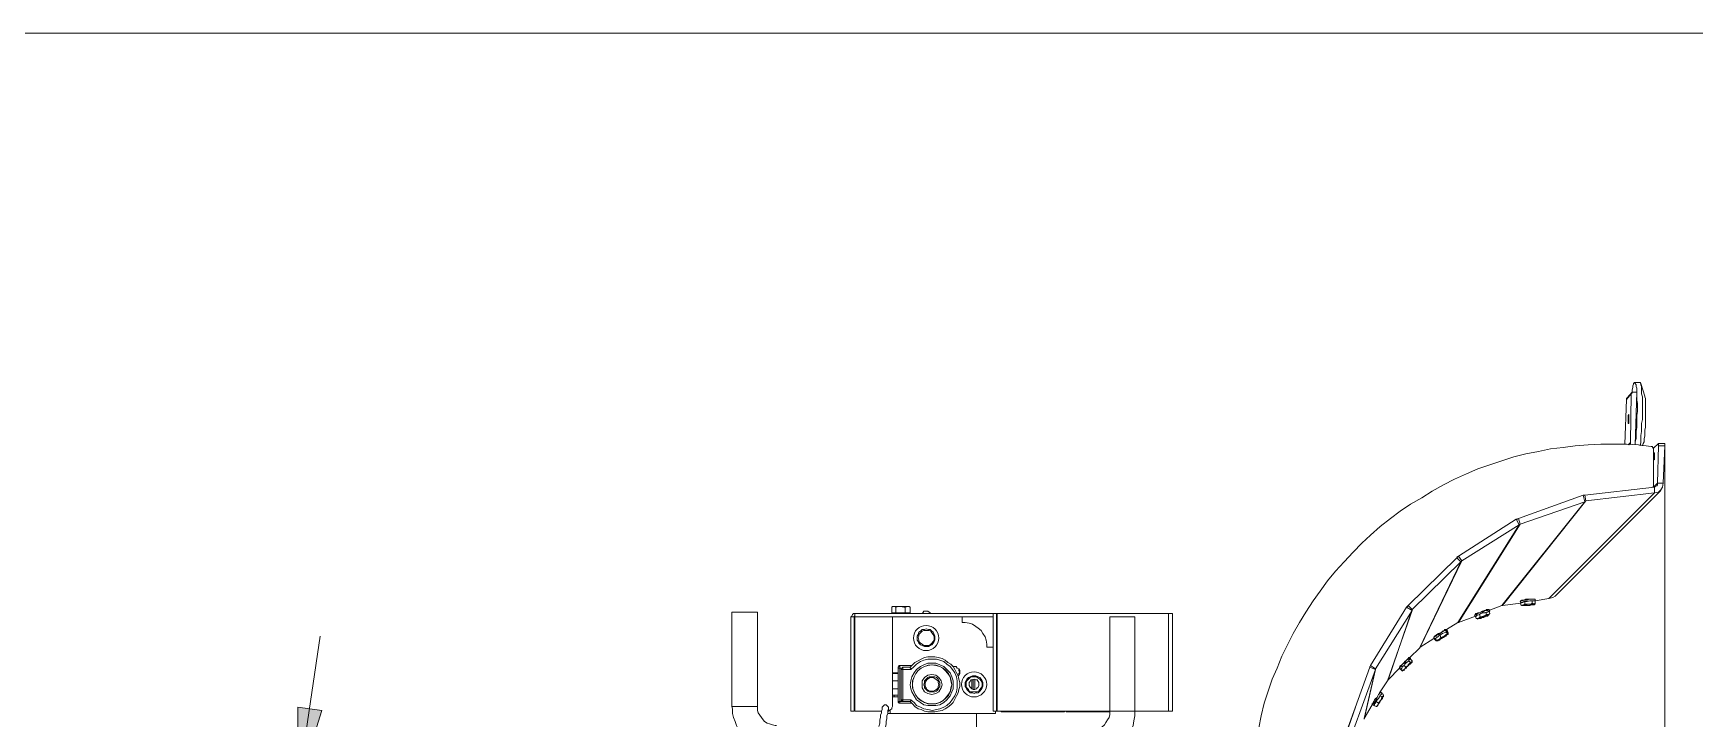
# Model space of a CAD drawing. Header units: millimetres. Extents: x 3 to 592, y 5 to 207.
# Drawn here: x 159.9 to 233.2, y 174.6 to 204.8 of the extents above; entities that cross this region are included whole.
import ezdxf

# ---------------------------------------------------------------- set-up
doc = ezdxf.new("R2010")
doc.units = ezdxf.units.MM

msp = doc.modelspace()

# ---------------------------------------------------------------- hatches: boundary and pattern name
h = msp.add_hatch(color=7)
h.paths.add_polyline_path([(171.555833, 171.555833), (171.555833, 175.083611), (172.614167, 174.9425)])
h.paths.add_polyline_path([(169.192222, 155.081111), (169.2275, 151.553333), (168.133889, 151.694444)])

# ---------------------------------------------------------------- linework, layer by layer
at = {"color": 9, "lineweight": 0, "true_color": 0xc0c0c0}
msp.add_lwpolyline([(291.994167, 204.822778), (4.974167, 204.822778)], dxfattribs=at)
at = {"color": 7, "lineweight": 0}
for points in [[(230.434444, 188.947778), (230.434444, 188.983056), (230.434444, 189.088889), (230.469722, 189.194722), (230.469722, 189.265278), (230.505, 189.335833), (230.505, 189.371111), (230.540278, 189.406389), (230.575556, 189.406389), (230.575556, 189.371111), (230.610833, 189.300556), (230.610833, 189.23), (230.646111, 189.159444), (230.646111, 189.053611), (230.646111, 188.9125), (230.646111, 188.806667), (230.646111, 188.630278), (230.681389, 188.489167), (230.681389, 188.312778), (230.681389, 188.136389), (230.646111, 187.96), (230.646111, 187.783611), (230.646111, 187.607222), (230.646111, 187.430833), (230.610833, 187.254444), (230.610833, 187.078056), (230.610833, 186.936944), (230.575556, 186.795833), (230.575556, 186.69)], [(230.787222, 189.406389), (230.540278, 189.406389)], [(230.787222, 186.619444), (230.8225, 186.760556), (230.8225, 186.936944), (230.8225, 187.078056), (230.857778, 187.254444), (230.857778, 187.430833), (230.857778, 187.607222), (230.893056, 187.783611), (230.893056, 187.96), (230.893056, 188.136389), (230.893056, 188.312778), (230.893056, 188.489167), (230.893056, 188.630278), (230.893056, 188.771389), (230.857778, 188.9125), (230.857778, 189.053611), (230.857778, 189.159444), (230.857778, 189.23), (230.8225, 189.300556), (230.8225, 189.371111), (230.787222, 189.406389)], [(230.998889, 188.806667), (230.8225, 189.371111)], [(230.116944, 186.69), (230.1875, 188.665556)], [(230.1875, 188.665556), (230.399167, 188.9125)], [(230.1875, 188.665556), (230.1875, 188.700833), (230.222778, 188.736111)], [(230.434444, 188.983056), (230.222778, 188.736111)], [(230.363889, 186.760556), (230.399167, 188.9125)], [(230.399167, 188.9125), (230.434444, 188.947778), (230.434444, 188.983056), (230.469722, 188.983056), (230.505, 188.983056)], [(230.505, 188.983056), (230.646111, 188.983056)], [(230.646111, 188.983056), (230.575556, 186.654722)], [(230.998889, 188.806667), (230.998889, 188.771389), (231.034167, 188.700833), (231.034167, 188.630278), (231.034167, 188.524444), (231.034167, 188.418611), (231.034167, 188.312778), (231.034167, 188.171667), (231.034167, 188.030556), (231.034167, 187.889444), (231.034167, 187.748333), (231.034167, 187.607222), (231.034167, 187.430833), (230.998889, 187.325), (230.998889, 187.183889), (230.998889, 187.042778), (230.963611, 186.936944), (230.963611, 186.866389), (230.963611, 186.795833), (230.928333, 186.725278)], [(213.959722, 174.166389), (214.065556, 174.695556), (214.206667, 175.26), (214.383056, 175.789167), (214.559444, 176.318333), (214.771111, 176.812222), (214.982778, 177.341389), (215.229722, 177.835278), (215.476667, 178.329167), (215.758889, 178.823056), (216.041111, 179.281667), (216.358611, 179.775556), (216.676111, 180.198889), (216.993611, 180.6575), (217.346389, 181.080833), (217.734444, 181.504167), (218.1225, 181.9275), (218.510556, 182.315556), (218.898611, 182.668333), (219.321944, 183.056389), (219.780556, 183.409167), (220.203889, 183.726667), (220.6625, 184.044167), (221.156389, 184.326389), (221.615, 184.608611), (222.108889, 184.890833), (222.602778, 185.137778), (223.131944, 185.384722), (223.625833, 185.596389), (224.155, 185.772778), (224.684167, 185.949167), (225.213333, 186.125556), (225.7425, 186.266667), (226.306944, 186.3725), (226.836111, 186.478333), (227.400556, 186.548889), (227.929722, 186.619444), (228.494167, 186.654722), (229.058611, 186.69), (229.623056, 186.69), (230.1875, 186.69), (230.716667, 186.654722), (231.281111, 186.584167)], [(230.258056, 186.654722), (230.363889, 186.760556)], [(230.328611, 186.654722), (230.363889, 186.69), (230.363889, 186.760556)], [(230.893056, 186.619444), (230.928333, 186.725278)], [(231.386944, 186.478333), (231.386944, 186.513611), (231.351667, 186.513611), (231.351667, 186.548889), (231.316389, 186.584167), (231.281111, 186.584167)], [(231.386944, 186.513611), (231.598611, 186.725278)], [(231.386944, 186.478333), (231.386944, 184.855556)], [(231.386944, 186.301944), (231.422222, 186.301944)], [(231.422222, 186.055), (231.422222, 186.301944)], [(231.598611, 186.619444), (231.563333, 184.961389)], [(231.845556, 186.725278), (231.598611, 186.725278)], [(231.598611, 186.619444), (231.598611, 186.654722), (231.598611, 186.69), (231.598611, 186.725278)], [(231.880833, 186.619444), (231.598611, 186.619444)], [(231.880833, 186.619444), (231.810278, 184.961389)], [(231.845556, 186.725278), (231.880833, 186.725278), (231.880833, 186.69), (231.880833, 186.654722), (231.880833, 186.619444)], [(231.880833, 186.619444), (231.880833, 126.153333)], [(231.422222, 186.019722), (231.422222, 186.055), (231.386944, 186.055)], [(231.422222, 186.019722), (231.386944, 185.984444)], [(228.353056, 184.432222), (231.422222, 184.785)], [(231.351667, 184.785), (231.386944, 184.820278), (231.386944, 184.855556)], [(231.563333, 184.961389), (231.386944, 184.785)], [(231.810278, 184.961389), (231.775, 184.785), (231.704444, 184.679167), (231.598611, 184.573333), (231.422222, 184.538056)], [(231.563333, 184.961389), (231.563333, 184.890833), (231.528056, 184.855556), (231.4575, 184.820278), (231.422222, 184.785)], [(231.422222, 184.785), (231.422222, 184.538056)], [(231.563333, 184.961389), (231.810278, 184.961389)], [(228.353056, 184.15), (224.684167, 179.563889)], [(224.719444, 179.563889), (228.388333, 184.185278)], [(225.425, 183.409167), (228.2825, 184.432222)], [(225.495556, 183.162222), (228.353056, 184.15)], [(226.765556, 179.881389), (231.422222, 184.538056)], [(227.047778, 179.987222), (231.704444, 184.643889)], [(228.2825, 184.432222), (228.353056, 184.15)], [(228.353056, 184.432222), (228.2825, 184.432222)], [(228.388333, 184.185278), (228.353056, 184.432222)], [(228.388333, 184.185278), (228.353056, 184.15)], [(228.388333, 184.185278), (231.422222, 184.538056)], [(222.779167, 181.751111), (225.319167, 183.373889)], [(225.425, 183.409167), (225.319167, 183.373889)], [(225.319167, 183.373889), (225.460278, 183.126944)], [(225.389722, 183.373889), (225.354444, 183.373889)], [(225.495556, 183.162222), (225.425, 183.409167)], [(225.460278, 183.126944), (222.743889, 178.823056)], [(222.779167, 178.823056), (225.495556, 183.162222)], [(222.920278, 181.539444), (225.460278, 183.126944)], [(225.495556, 183.162222), (225.460278, 183.126944)], [(220.556667, 179.563889), (222.708611, 181.680556)], [(220.733056, 179.3875), (222.885, 181.504167)], [(222.885, 181.504167), (221.050556, 177.694167)], [(221.085833, 177.729444), (222.920278, 181.539444)], [(222.779167, 181.751111), (222.708611, 181.680556)], [(222.743889, 181.715833), (222.708611, 181.715833)], [(222.708611, 181.680556), (222.885, 181.504167)], [(222.743889, 181.751111), (222.743889, 181.715833)], [(222.920278, 181.539444), (222.779167, 181.751111)], [(222.920278, 181.539444), (222.885, 181.504167)], [(225.530833, 179.669722), (224.719444, 179.563889)], [(226.165833, 179.846111), (226.130556, 179.846111), (226.095278, 179.846111), (226.06, 179.846111), (225.989444, 179.846111), (225.883611, 179.846111), (225.813056, 179.810833), (225.7425, 179.810833), (225.671944, 179.810833), (225.601389, 179.775556), (225.530833, 179.775556), (225.495556, 179.740278)], [(225.530833, 179.775556), (225.495556, 179.775556)], [(225.495556, 179.740278), (225.530833, 179.705)], [(226.130556, 179.846111), (226.095278, 179.846111), (226.024722, 179.846111), (225.954167, 179.846111), (225.883611, 179.846111), (225.813056, 179.846111), (225.7425, 179.846111), (225.671944, 179.810833), (225.601389, 179.810833), (225.566111, 179.810833), (225.530833, 179.775556)], [(226.165833, 179.740278), (226.165833, 179.775556), (226.130556, 179.775556), (226.06, 179.775556), (225.989444, 179.775556), (225.918889, 179.775556), (225.813056, 179.740278), (225.7425, 179.740278), (225.671944, 179.740278), (225.601389, 179.705), (225.566111, 179.705), (225.530833, 179.705)], [(225.530833, 179.705), (225.530833, 179.599167)], [(225.530833, 179.705), (225.530833, 179.669722)], [(225.530833, 179.669722), (225.530833, 179.599167)], [(225.707222, 179.634444), (225.636667, 179.599167)], [(225.848333, 179.634444), (225.813056, 179.634444), (225.777778, 179.599167), (225.7425, 179.599167), (225.707222, 179.599167), (225.671944, 179.599167), (225.636667, 179.599167)], [(225.707222, 179.740278), (225.707222, 179.634444)], [(225.848333, 179.634444), (225.813056, 179.634444), (225.707222, 179.634444)], [(226.024722, 179.669722), (225.989444, 179.634444), (225.848333, 179.634444)], [(225.848333, 179.634444), (225.883611, 179.634444), (225.918889, 179.634444), (225.954167, 179.634444), (225.989444, 179.634444), (226.024722, 179.634444), (226.06, 179.634444), (226.095278, 179.634444)], [(226.024722, 179.775556), (226.024722, 179.669722)], [(226.095278, 179.634444), (226.024722, 179.669722)], [(226.165833, 179.669722), (226.095278, 179.634444)], [(226.095278, 179.634444), (226.130556, 179.634444), (226.130556, 179.599167), (226.095278, 179.599167)], [(226.165833, 179.846111), (226.130556, 179.846111)], [(226.130556, 179.634444), (226.165833, 179.634444)], [(226.765556, 179.881389), (226.165833, 179.775556)], [(226.165833, 179.775556), (226.165833, 179.846111)], [(226.165833, 179.775556), (226.165833, 179.669722)], [(226.165833, 179.740278), (226.165833, 179.669722)], [(226.165833, 179.634444), (226.165833, 179.669722)], [(226.765556, 179.881389), (226.941944, 179.916667), (227.047778, 179.987222)], [(190.711667, 179.281667), (190.711667, 175.118889)], [(191.840556, 179.281667), (191.805278, 179.281667), (191.77, 179.281667), (191.699444, 179.281667), (191.628889, 179.281667), (191.523056, 179.281667), (191.417222, 179.281667), (191.311389, 179.281667), (191.205556, 179.281667), (191.099722, 179.281667), (191.029167, 179.281667), (190.923333, 179.281667), (190.852778, 179.281667), (190.782222, 179.281667), (190.746944, 179.281667), (190.711667, 179.281667)], [(191.840556, 175.118889), (191.840556, 179.281667)], [(196.144444, 179.211111), (196.073889, 179.211111), (196.038611, 179.175833), (196.003333, 179.105278), (195.968056, 179.07)], [(196.109167, 179.07), (195.968056, 179.07)], [(195.968056, 174.907222), (195.968056, 179.07)], [(196.144444, 179.105278), (196.109167, 179.105278), (196.109167, 179.07)], [(196.109167, 174.907222), (196.109167, 179.07)], [(196.144444, 179.07), (196.144444, 179.105278), (196.144444, 179.175833), (196.144444, 179.211111)], [(196.144444, 179.211111), (202.2475, 179.211111)], [(196.144444, 179.07), (196.144444, 174.907222)], [(196.144444, 179.07), (197.8025, 179.07)], [(197.8025, 179.528611), (197.767222, 179.493333)], [(197.767222, 179.493333), (197.837778, 179.528611)], [(197.767222, 179.246389), (197.767222, 179.493333)], [(197.837778, 179.246389), (197.767222, 179.246389)], [(197.837778, 179.528611), (197.8025, 179.528611)], [(197.8025, 179.246389), (197.8025, 179.211111)], [(197.8025, 179.07), (197.8025, 175.154167)], [(200.871667, 179.07), (197.8025, 179.07)], [(197.837778, 179.528611), (197.873056, 179.528611), (197.943611, 179.493333)], [(198.155278, 179.528611), (198.084722, 179.528611), (198.049444, 179.528611), (198.014167, 179.528611), (197.978889, 179.528611), (197.943611, 179.528611), (197.908333, 179.528611), (197.873056, 179.528611), (197.837778, 179.528611)], [(197.943611, 179.246389), (197.837778, 179.246389)], [(197.943611, 179.493333), (198.084722, 179.528611), (198.155278, 179.528611)], [(197.943611, 179.246389), (197.943611, 179.493333)], [(198.155278, 179.246389), (197.943611, 179.246389)], [(198.155278, 179.528611), (198.296389, 179.493333), (198.366944, 179.493333)], [(198.472778, 179.528611), (198.4375, 179.528611), (198.402222, 179.528611), (198.366944, 179.528611), (198.331667, 179.528611), (198.296389, 179.528611), (198.225833, 179.528611), (198.190556, 179.528611), (198.155278, 179.528611)], [(198.366944, 179.246389), (198.155278, 179.246389)], [(198.366944, 179.493333), (198.472778, 179.528611)], [(198.366944, 179.246389), (198.366944, 179.493333)], [(198.472778, 179.246389), (198.366944, 179.246389)], [(198.472778, 179.528611), (198.578611, 179.493333)], [(198.543333, 179.528611), (198.508056, 179.528611), (198.472778, 179.528611)], [(198.578611, 179.246389), (198.472778, 179.246389)], [(198.578611, 179.493333), (198.543333, 179.528611)], [(198.543333, 179.211111), (198.543333, 179.246389)], [(198.578611, 179.246389), (198.578611, 179.493333)], [(199.495833, 179.211111), (199.460556, 179.246389), (199.425278, 179.281667), (199.354722, 179.316944), (199.319444, 179.316944), (199.248889, 179.316944), (199.178333, 179.316944), (199.143056, 179.246389), (199.107778, 179.211111)], [(200.871667, 179.07), (202.2475, 179.07)], [(200.871667, 178.823056), (200.871667, 179.07)], [(202.388611, 179.211111), (202.2475, 179.211111)], [(202.2475, 179.211111), (202.2475, 179.175833), (202.2475, 179.140556), (202.2475, 179.105278), (202.2475, 179.07)], [(202.2475, 177.729444), (202.2475, 179.07)], [(202.388611, 179.211111), (202.388611, 174.907222)], [(202.423889, 179.211111), (202.388611, 179.211111)], [(202.423889, 179.211111), (202.423889, 174.907222)], [(209.973333, 179.211111), (202.423889, 179.211111)], [(207.398056, 179.07), (207.398056, 174.907222)], [(207.9625, 179.07), (207.856667, 179.07), (207.750833, 179.07), (207.645, 179.07), (207.574444, 179.07), (207.503889, 179.07), (207.433333, 179.07), (207.398056, 179.07)], [(208.491667, 179.07), (208.456389, 179.07), (208.385833, 179.07), (208.315278, 179.07), (208.244722, 179.07), (208.138889, 179.07), (208.068333, 179.07), (207.9625, 179.07)], [(208.491667, 174.907222), (208.491667, 179.07)], [(209.973333, 179.211111), (209.973333, 174.907222)], [(210.149722, 179.211111), (210.114444, 179.211111), (210.079167, 179.211111), (210.043889, 179.211111), (210.008611, 179.211111), (209.973333, 179.211111)], [(210.149722, 179.211111), (210.149722, 174.907222)], [(218.898611, 176.918056), (220.486111, 179.493333)], [(219.110278, 176.776944), (220.733056, 179.352222)], [(220.733056, 179.352222), (219.639444, 176.247778)], [(219.674722, 176.283056), (220.733056, 179.3875)], [(220.556667, 179.563889), (220.486111, 179.493333)], [(220.521389, 179.528611), (220.486111, 179.493333)], [(220.486111, 179.493333), (220.733056, 179.352222)], [(220.556667, 179.563889), (220.521389, 179.528611)], [(220.733056, 179.3875), (220.556667, 179.563889)], [(220.733056, 179.3875), (220.733056, 179.352222)], [(223.52, 179.105278), (222.779167, 178.823056)], [(224.119722, 179.3875), (224.084444, 179.3875), (224.049167, 179.352222), (223.978611, 179.352222), (223.908056, 179.316944), (223.8375, 179.281667), (223.766944, 179.281667), (223.696389, 179.246389), (223.625833, 179.211111), (223.555278, 179.175833), (223.52, 179.175833), (223.484722, 179.140556)], [(223.52, 179.175833), (223.484722, 179.140556)], [(223.484722, 179.140556), (223.52, 179.105278)], [(224.084444, 179.3875), (224.049167, 179.3875), (224.013889, 179.3875), (223.978611, 179.352222), (223.908056, 179.352222), (223.8375, 179.316944), (223.766944, 179.281667), (223.696389, 179.246389), (223.625833, 179.246389), (223.555278, 179.211111), (223.52, 179.211111), (223.52, 179.175833)], [(224.119722, 179.281667), (224.155, 179.316944), (224.119722, 179.316944), (224.049167, 179.281667), (224.013889, 179.281667), (223.943333, 179.246389), (223.872778, 179.246389), (223.766944, 179.211111), (223.696389, 179.175833), (223.625833, 179.140556), (223.590556, 179.140556), (223.555278, 179.105278), (223.52, 179.105278)], [(223.52, 179.105278), (223.555278, 178.999444)], [(223.52, 179.105278), (223.52, 179.07)], [(223.661111, 178.999444), (223.555278, 178.999444)], [(223.555278, 178.999444), (223.590556, 178.999444)], [(223.590556, 178.999444), (223.625833, 178.964167)], [(223.872778, 179.034722), (223.8375, 179.034722), (223.802222, 179.034722), (223.766944, 178.999444), (223.731667, 178.999444), (223.696389, 178.999444), (223.661111, 178.999444), (223.625833, 178.999444)], [(223.625833, 178.999444), (223.625833, 178.964167), (223.625833, 178.999444), (223.661111, 178.999444)], [(223.661111, 178.999444), (223.696389, 179.034722), (223.731667, 179.034722), (223.766944, 179.034722), (223.766944, 179.07), (223.802222, 179.07), (223.8375, 179.07), (223.872778, 179.105278)], [(223.731667, 179.07), (223.661111, 178.999444)], [(223.696389, 179.175833), (223.731667, 179.07)], [(223.872778, 179.105278), (223.766944, 179.07), (223.731667, 179.07)], [(223.872778, 179.105278), (223.908056, 179.105278), (223.943333, 179.105278), (223.978611, 179.140556), (224.013889, 179.140556), (224.049167, 179.140556), (224.084444, 179.175833), (224.119722, 179.175833)], [(224.013889, 179.175833), (223.908056, 179.105278), (223.872778, 179.105278)], [(223.872778, 179.034722), (223.908056, 179.07), (223.943333, 179.07), (223.978611, 179.105278), (224.013889, 179.105278), (224.049167, 179.105278), (224.084444, 179.140556)], [(223.978611, 179.281667), (224.013889, 179.175833)], [(224.119722, 179.175833), (224.084444, 179.175833), (224.013889, 179.175833)], [(224.119722, 179.3875), (224.084444, 179.3875)], [(224.119722, 179.175833), (224.119722, 179.140556), (224.084444, 179.140556)], [(224.684167, 179.563889), (224.119722, 179.352222)], [(224.155, 179.316944), (224.119722, 179.3875)], [(224.119722, 179.316944), (224.155, 179.211111)], [(224.119722, 179.175833), (224.155, 179.211111)], [(224.155, 179.211111), (224.119722, 179.175833)], [(224.684167, 179.563889), (224.719444, 179.563889)], [(225.636667, 179.599167), (225.601389, 179.563889), (225.530833, 179.599167)], [(225.530833, 179.599167), (225.566111, 179.563889)], [(225.566111, 179.563889), (225.601389, 179.563889)], [(225.636667, 179.563889), (225.601389, 179.563889), (225.636667, 179.599167)], [(225.848333, 179.563889), (225.813056, 179.563889), (225.777778, 179.563889), (225.7425, 179.563889), (225.707222, 179.563889), (225.671944, 179.563889), (225.636667, 179.563889)], [(226.095278, 179.599167), (226.06, 179.599167), (226.024722, 179.599167), (225.989444, 179.599167), (225.954167, 179.599167), (225.918889, 179.563889), (225.883611, 179.563889), (225.848333, 179.563889)], [(171.555833, 171.555833), (172.543611, 178.223333)], [(199.284167, 178.470278), (199.39, 178.470278)], [(201.965278, 177.729444), (201.965278, 177.870556), (201.93, 178.046944), (201.894722, 178.188056), (201.788889, 178.329167), (201.718333, 178.470278), (201.577222, 178.576111), (201.471389, 178.646667), (201.330278, 178.7525), (201.189167, 178.787778), (201.012778, 178.823056), (200.871667, 178.823056)], [(222.25, 178.505556), (222.214722, 178.470278), (222.179444, 178.470278), (222.108889, 178.435), (222.038333, 178.399722), (221.967778, 178.329167), (221.897222, 178.293889), (221.826667, 178.258611), (221.791389, 178.223333), (221.720833, 178.188056), (221.685556, 178.152778)], [(221.685556, 178.188056), (221.685556, 178.152778)], [(221.720833, 178.188056), (221.685556, 178.188056)], [(222.214722, 178.505556), (222.179444, 178.505556), (222.144167, 178.470278), (222.073611, 178.435), (222.038333, 178.399722), (221.967778, 178.364444), (221.897222, 178.329167), (221.826667, 178.293889), (221.791389, 178.258611), (221.720833, 178.223333), (221.720833, 178.188056)], [(222.25, 178.435), (222.285278, 178.435), (222.25, 178.435), (222.214722, 178.399722), (222.144167, 178.364444), (222.073611, 178.329167), (222.003056, 178.293889), (221.9325, 178.258611), (221.861944, 178.188056), (221.826667, 178.152778), (221.756111, 178.1175), (221.720833, 178.1175)], [(221.9325, 178.082222), (221.967778, 178.1175), (222.003056, 178.1175), (222.038333, 178.152778), (222.073611, 178.152778), (222.108889, 178.188056), (222.144167, 178.223333)], [(221.967778, 178.258611), (222.003056, 178.152778)], [(222.144167, 178.223333), (222.003056, 178.152778)], [(222.214722, 178.223333), (222.179444, 178.223333), (222.179444, 178.188056), (222.144167, 178.188056), (222.108889, 178.152778), (222.073611, 178.152778), (222.038333, 178.1175), (222.003056, 178.1175), (222.003056, 178.082222)], [(222.285278, 178.329167), (222.144167, 178.223333)], [(222.144167, 178.223333), (222.179444, 178.223333), (222.214722, 178.258611), (222.25, 178.258611), (222.25, 178.293889), (222.285278, 178.293889), (222.320556, 178.293889)], [(222.25, 178.505556), (222.214722, 178.505556)], [(222.214722, 178.399722), (222.285278, 178.329167)], [(222.214722, 178.223333), (222.25, 178.258611), (222.285278, 178.293889), (222.320556, 178.293889)], [(222.743889, 178.823056), (222.25, 178.505556)], [(222.285278, 178.435), (222.25, 178.505556)], [(222.25, 178.435), (222.320556, 178.329167)], [(222.285278, 178.435), (222.320556, 178.364444)], [(222.320556, 178.293889), (222.285278, 178.329167)], [(222.320556, 178.364444), (222.320556, 178.329167)], [(222.320556, 178.293889), (222.320556, 178.329167)], [(222.320556, 178.329167), (222.320556, 178.293889)], [(222.743889, 178.823056), (222.779167, 178.823056)], [(199.319444, 177.8), (199.284167, 177.8)], [(202.2475, 177.729444), (201.965278, 177.729444)], [(202.2475, 177.729444), (202.2475, 174.907222)], [(221.050556, 177.694167), (220.627222, 177.270833)], [(221.050556, 177.694167), (221.085833, 177.729444)], [(221.685556, 178.1175), (221.085833, 177.729444)], [(221.685556, 178.152778), (221.720833, 178.082222)], [(221.720833, 178.1175), (221.720833, 178.082222), (221.756111, 178.1175)], [(221.720833, 178.082222), (221.791389, 178.011667)], [(221.756111, 178.1175), (221.791389, 178.011667)], [(221.9325, 178.082222), (221.826667, 178.046944), (221.791389, 178.011667)], [(221.791389, 178.011667), (221.826667, 178.011667)], [(221.826667, 178.011667), (221.791389, 178.011667)], [(221.791389, 178.011667), (221.826667, 178.011667)], [(222.003056, 178.082222), (221.967778, 178.082222), (221.9325, 178.046944), (221.897222, 178.046944), (221.861944, 178.011667), (221.826667, 178.011667)], [(221.826667, 178.011667), (221.861944, 178.011667), (221.861944, 178.046944), (221.897222, 178.046944), (221.9325, 178.082222)], [(222.003056, 178.152778), (221.9325, 178.082222)], [(198.12, 176.918056), (198.084722, 176.918056), (198.084722, 176.882778), (198.049444, 176.8475), (198.049444, 176.812222)], [(198.049444, 176.812222), (198.084722, 176.812222), (198.12, 176.812222)], [(198.049444, 176.812222), (198.049444, 175.330556)], [(198.12, 176.918056), (198.12, 176.882778), (198.12, 176.8475), (198.12, 176.812222)], [(198.649167, 176.918056), (198.12, 176.918056)], [(198.12, 176.812222), (198.225833, 176.812222)], [(198.12, 176.812222), (198.12, 175.330556)], [(198.190556, 176.741667), (198.190556, 176.776944), (198.190556, 176.812222), (198.225833, 176.812222), (198.261111, 176.8475)], [(198.190556, 176.741667), (198.190556, 175.401111)], [(198.261111, 176.741667), (198.225833, 176.741667), (198.190556, 176.741667)], [(198.261111, 176.8475), (198.261111, 176.812222), (198.261111, 176.776944), (198.261111, 176.741667)], [(198.261111, 176.8475), (198.578611, 176.8475)], [(198.261111, 175.401111), (198.261111, 176.741667)], [(198.261111, 176.741667), (198.613889, 176.741667)], [(198.578611, 176.8475), (198.684444, 176.953333), (198.790278, 177.059167), (198.931389, 177.129722), (199.0725, 177.200278), (199.213611, 177.270833), (199.354722, 177.306111), (199.531111, 177.306111), (199.672222, 177.306111), (199.813333, 177.270833), (199.989722, 177.235556), (200.130833, 177.165), (200.236667, 177.059167), (200.377778, 176.988611), (200.483611, 176.882778), (200.554167, 176.741667), (200.624722, 176.600556), (200.695278, 176.459444), (200.730556, 176.318333), (200.765833, 176.177222), (200.765833, 176.000833), (200.730556, 175.859722), (200.695278, 175.718611), (200.624722, 175.5775), (200.554167, 175.436389), (200.483611, 175.295278), (200.377778, 175.189444), (200.236667, 175.083611), (200.130833, 175.013056), (199.989722, 174.9425), (199.813333, 174.907222), (199.672222, 174.871944), (199.531111, 174.871944), (199.354722, 174.871944), (199.213611, 174.907222), (199.0725, 174.977778), (198.931389, 175.013056), (198.790278, 175.118889), (198.684444, 175.224722), (198.578611, 175.330556)], [(200.483611, 176.071389), (200.483611, 176.247778), (200.413056, 176.424167), (200.3425, 176.600556), (200.201389, 176.741667), (200.060278, 176.882778), (199.883889, 176.953333), (199.7075, 177.023889), (199.531111, 177.023889), (199.354722, 177.023889), (199.178333, 176.953333), (199.037222, 176.882778), (198.860833, 176.741667), (198.755, 176.600556), (198.649167, 176.424167), (198.613889, 176.247778), (198.578611, 176.071389)], [(198.578611, 176.8475), (198.578611, 176.812222), (198.613889, 176.812222), (198.613889, 176.776944), (198.613889, 176.741667)], [(198.613889, 176.741667), (198.755, 176.882778), (198.860833, 176.988611), (199.037222, 177.094444), (199.178333, 177.165), (199.354722, 177.200278), (199.566389, 177.200278), (199.742778, 177.200278), (199.883889, 177.165), (200.060278, 177.094444), (200.201389, 176.988611), (200.3425, 176.882778), (200.448333, 176.741667), (200.554167, 176.600556), (200.624722, 176.424167), (200.66, 176.247778), (200.66, 176.071389)], [(200.413056, 176.071389), (200.377778, 176.247778), (200.3425, 176.424167), (200.236667, 176.565278), (200.130833, 176.706389), (200.025, 176.812222), (199.883889, 176.882778), (199.7075, 176.918056), (199.531111, 176.953333), (199.354722, 176.918056), (199.213611, 176.882778), (199.0725, 176.812222), (198.931389, 176.706389), (198.825556, 176.565278), (198.755, 176.424167), (198.684444, 176.247778), (198.684444, 176.071389)], [(200.448333, 176.882778), (200.483611, 176.882778), (200.554167, 176.882778), (200.624722, 176.8475), (200.66, 176.812222), (200.730556, 176.776944), (200.730556, 176.706389), (200.765833, 176.635833), (200.730556, 176.565278), (200.730556, 176.494722), (200.695278, 176.459444)], [(200.448333, 176.882778), (200.483611, 176.882778), (200.554167, 176.882778), (200.624722, 176.882778), (200.66, 176.812222), (200.730556, 176.776944), (200.765833, 176.706389), (200.765833, 176.635833), (200.765833, 176.565278), (200.730556, 176.494722), (200.695278, 176.459444)], [(217.840278, 173.99), (218.863333, 176.8475)], [(218.087222, 173.919444), (219.110278, 176.741667)], [(218.616389, 174.589722), (219.110278, 176.776944)], [(219.110278, 176.741667), (218.616389, 174.554444)], [(218.898611, 176.918056), (218.863333, 176.8475)], [(218.863333, 176.882778), (218.863333, 176.8475)], [(218.863333, 176.8475), (219.110278, 176.741667)], [(219.110278, 176.776944), (218.898611, 176.918056)], [(219.110278, 176.776944), (219.110278, 176.741667)], [(220.168611, 176.812222), (219.674722, 176.283056)], [(220.203889, 176.882778), (220.168611, 176.8475)], [(220.168611, 176.8475), (220.168611, 176.812222)], [(220.203889, 176.8475), (220.168611, 176.812222)], [(220.168611, 176.812222), (220.203889, 176.741667)], [(220.627222, 177.270833), (220.591944, 177.235556), (220.556667, 177.200278), (220.486111, 177.165), (220.450833, 177.094444), (220.380278, 177.023889), (220.309722, 176.988611), (220.274444, 176.918056), (220.239167, 176.882778), (220.203889, 176.8475)], [(220.591944, 177.270833), (220.556667, 177.235556), (220.521389, 177.200278), (220.486111, 177.165), (220.415556, 177.094444), (220.380278, 177.059167), (220.309722, 176.988611), (220.274444, 176.953333), (220.203889, 176.918056), (220.203889, 176.882778)], [(220.203889, 176.776944), (220.309722, 176.671111)], [(220.203889, 176.776944), (220.309722, 176.706389)], [(220.6625, 177.200278), (220.6625, 177.235556), (220.6625, 177.200278), (220.627222, 177.200278), (220.591944, 177.165), (220.556667, 177.094444), (220.486111, 177.059167), (220.415556, 176.988611), (220.380278, 176.918056), (220.309722, 176.882778), (220.274444, 176.812222), (220.239167, 176.776944)], [(220.380278, 176.741667), (220.309722, 176.706389)], [(220.309722, 176.671111), (220.309722, 176.706389)], [(220.486111, 176.8475), (220.486111, 176.812222), (220.450833, 176.812222), (220.415556, 176.776944), (220.380278, 176.741667), (220.380278, 176.706389), (220.345, 176.706389)], [(220.345, 176.706389), (220.380278, 176.741667)], [(220.380278, 176.741667), (220.415556, 176.776944), (220.450833, 176.812222), (220.486111, 176.8475), (220.486111, 176.882778), (220.521389, 176.882778), (220.556667, 176.918056), (220.556667, 176.953333)], [(220.380278, 176.918056), (220.450833, 176.8475)], [(220.450833, 176.8475), (220.415556, 176.776944), (220.380278, 176.741667)], [(220.556667, 176.953333), (220.556667, 176.918056), (220.450833, 176.8475)], [(220.697778, 177.023889), (220.6625, 177.023889), (220.6625, 176.988611), (220.627222, 176.988611), (220.591944, 176.953333), (220.591944, 176.918056), (220.556667, 176.918056), (220.521389, 176.882778), (220.486111, 176.8475)], [(220.556667, 176.953333), (220.591944, 176.953333), (220.627222, 176.988611), (220.627222, 177.023889), (220.6625, 177.023889), (220.697778, 177.059167), (220.733056, 177.094444)], [(220.6625, 177.059167), (220.556667, 176.953333)], [(220.627222, 177.270833), (220.591944, 177.270833)], [(220.591944, 177.129722), (220.6625, 177.059167)], [(220.6625, 177.235556), (220.627222, 177.270833)], [(220.6625, 177.200278), (220.733056, 177.129722)], [(220.6625, 177.200278), (220.733056, 177.129722)], [(220.733056, 177.094444), (220.6625, 177.059167)], [(220.697778, 177.023889), (220.697778, 177.059167), (220.733056, 177.059167), (220.733056, 177.094444)], [(220.733056, 177.094444), (220.733056, 177.129722)], [(220.733056, 177.129722), (220.733056, 177.094444)], [(197.873056, 176.600556), (197.8025, 176.600556)], [(197.8025, 176.494722), (197.8025, 176.565278)], [(197.873056, 176.565278), (197.8025, 176.565278)], [(198.049444, 176.247778), (197.8025, 176.247778)], [(197.873056, 176.565278), (197.873056, 176.600556)], [(198.049444, 176.600556), (197.873056, 176.600556)], [(198.049444, 176.565278), (197.873056, 176.565278)], [(198.578611, 176.071389), (198.613889, 175.895), (198.649167, 175.753889), (198.755, 175.5775), (198.860833, 175.401111), (199.037222, 175.295278), (199.178333, 175.189444), (199.354722, 175.154167), (199.531111, 175.154167), (199.7075, 175.154167), (199.883889, 175.189444), (200.060278, 175.295278), (200.201389, 175.401111), (200.3425, 175.5775), (200.413056, 175.753889), (200.483611, 175.895), (200.483611, 176.071389)], [(200.66, 176.071389), (200.66, 175.930278), (200.624722, 175.753889), (200.554167, 175.5775), (200.448333, 175.436389), (200.3425, 175.295278), (200.201389, 175.154167), (200.060278, 175.083611), (199.883889, 175.013056), (199.742778, 174.977778), (199.566389, 174.9425), (199.354722, 174.977778), (199.178333, 175.013056), (199.037222, 175.083611), (198.860833, 175.154167), (198.755, 175.295278), (198.613889, 175.401111)], [(198.684444, 176.071389), (198.684444, 175.930278), (198.755, 175.753889), (198.825556, 175.612778), (198.931389, 175.471667), (199.0725, 175.365833), (199.213611, 175.295278), (199.354722, 175.224722), (199.531111, 175.224722), (199.7075, 175.224722), (199.883889, 175.295278), (200.025, 175.365833), (200.130833, 175.471667), (200.236667, 175.612778), (200.3425, 175.753889), (200.377778, 175.930278), (200.413056, 176.071389)], [(199.989722, 176.071389), (199.954444, 176.247778), (199.848611, 176.388889), (199.7075, 176.494722), (199.531111, 176.53), (199.354722, 176.494722), (199.213611, 176.388889), (199.107778, 176.247778), (199.107778, 176.071389)], [(199.107778, 176.071389), (199.107778, 175.930278), (199.213611, 175.753889), (199.354722, 175.683333), (199.531111, 175.648056), (199.7075, 175.683333), (199.848611, 175.753889), (199.954444, 175.930278), (199.989722, 176.071389)], [(201.295, 176.283056), (201.295, 176.247778), (201.295, 176.177222), (201.295, 176.071389), (201.295, 176.000833), (201.295, 175.895)], [(201.365556, 176.318333), (201.365556, 176.283056), (201.365556, 176.177222), (201.365556, 176.071389)], [(201.365556, 176.318333), (201.365556, 176.283056), (201.365556, 176.177222), (201.365556, 176.071389)], [(201.365556, 176.318333), (201.365556, 176.283056), (201.365556, 176.177222), (201.365556, 176.071389), (201.365556, 175.965556), (201.365556, 175.895), (201.365556, 175.859722)], [(201.365556, 176.071389), (201.365556, 175.965556), (201.365556, 175.895), (201.365556, 175.859722)], [(201.365556, 176.071389), (201.365556, 175.965556), (201.365556, 175.895), (201.365556, 175.859722)], [(201.400833, 176.424167), (201.506667, 176.424167)], [(201.436111, 176.318333), (201.436111, 176.177222), (201.436111, 176.071389)], [(201.436111, 176.071389), (201.436111, 175.965556), (201.436111, 175.859722)], [(219.639444, 176.247778), (219.321944, 175.753889)], [(219.639444, 176.247778), (219.674722, 176.283056)], [(197.8025, 175.895), (198.049444, 175.895)], [(197.8025, 175.5775), (197.8025, 175.683333)], [(197.8025, 175.612778), (197.873056, 175.612778)], [(197.8025, 175.542222), (197.873056, 175.542222)], [(197.873056, 175.612778), (197.873056, 175.542222)], [(197.873056, 175.612778), (198.049444, 175.612778)], [(197.873056, 175.542222), (198.049444, 175.542222)], [(198.049444, 175.330556), (198.084722, 175.330556), (198.12, 175.330556)], [(198.12, 175.26), (198.084722, 175.26), (198.084722, 175.295278), (198.049444, 175.295278), (198.049444, 175.330556)], [(198.12, 175.330556), (198.12, 175.295278), (198.12, 175.26)], [(198.12, 175.330556), (198.225833, 175.330556)], [(198.649167, 175.26), (198.12, 175.26)], [(198.190556, 175.401111), (198.225833, 175.401111), (198.261111, 175.401111)], [(198.261111, 175.330556), (198.225833, 175.330556), (198.225833, 175.365833), (198.190556, 175.365833), (198.190556, 175.401111)], [(198.613889, 175.401111), (198.261111, 175.401111)], [(198.261111, 175.401111), (198.261111, 175.365833), (198.261111, 175.330556)], [(198.578611, 175.330556), (198.261111, 175.330556)], [(198.613889, 175.401111), (198.613889, 175.365833), (198.578611, 175.330556)], [(219.004444, 175.295278), (219.004444, 175.26), (218.969167, 175.224722)], [(219.039722, 175.26), (219.004444, 175.224722), (219.004444, 175.189444), (218.969167, 175.189444)], [(219.321944, 175.753889), (219.286667, 175.718611), (219.286667, 175.683333), (219.251389, 175.648056), (219.216111, 175.5775), (219.180833, 175.506944), (219.110278, 175.471667), (219.075, 175.401111), (219.039722, 175.330556), (219.004444, 175.295278)], [(219.321944, 175.753889), (219.321944, 175.718611), (219.286667, 175.683333), (219.251389, 175.648056), (219.216111, 175.5775), (219.180833, 175.506944), (219.145556, 175.436389), (219.110278, 175.365833), (219.075, 175.295278), (219.039722, 175.26)], [(219.3925, 175.683333), (219.3925, 175.718611), (219.3925, 175.683333), (219.357222, 175.648056), (219.321944, 175.612778), (219.286667, 175.542222), (219.251389, 175.471667), (219.180833, 175.401111), (219.145556, 175.330556), (219.110278, 175.26), (219.075, 175.224722)], [(219.145556, 175.330556), (219.251389, 175.26)], [(219.321944, 175.330556), (219.286667, 175.295278), (219.286667, 175.26), (219.251389, 175.26), (219.251389, 175.224722), (219.216111, 175.189444), (219.216111, 175.154167), (219.180833, 175.154167)], [(219.216111, 175.154167), (219.216111, 175.189444), (219.251389, 175.224722), (219.251389, 175.26), (219.286667, 175.295278), (219.321944, 175.330556), (219.321944, 175.365833), (219.357222, 175.401111)], [(219.251389, 175.26), (219.216111, 175.189444), (219.216111, 175.154167)], [(219.357222, 175.401111), (219.321944, 175.365833), (219.251389, 175.26)], [(219.3925, 175.718611), (219.321944, 175.753889)], [(219.321944, 175.5775), (219.3925, 175.542222)], [(219.463056, 175.542222), (219.427778, 175.542222), (219.427778, 175.506944), (219.427778, 175.471667), (219.3925, 175.436389), (219.357222, 175.401111), (219.321944, 175.365833), (219.321944, 175.330556)], [(219.357222, 175.401111), (219.3925, 175.436389), (219.3925, 175.471667), (219.427778, 175.506944), (219.427778, 175.542222), (219.463056, 175.5775)], [(219.3925, 175.542222), (219.357222, 175.401111)], [(219.3925, 175.683333), (219.463056, 175.648056)], [(219.463056, 175.5775), (219.3925, 175.542222)], [(219.463056, 175.5775), (219.463056, 175.612778)], [(219.463056, 175.612778), (219.463056, 175.5775)], [(219.463056, 175.542222), (219.463056, 175.5775)], [(190.711667, 175.118889), (190.746944, 175.013056), (190.746944, 174.801389), (190.782222, 174.625), (190.852778, 174.448611), (190.923333, 174.272222), (190.993889, 174.131111), (191.099722, 173.954722), (191.205556, 173.813611), (191.346667, 173.707778), (191.487778, 173.566667), (191.628889, 173.460833), (191.805278, 173.390278), (191.981667, 173.284444), (192.158056, 173.249167), (192.334444, 173.213889), (192.510833, 173.178611), (192.687222, 173.178611)], [(191.840556, 175.118889), (191.805278, 175.118889), (191.77, 175.118889), (191.699444, 175.118889), (191.628889, 175.118889), (191.523056, 175.118889), (191.417222, 175.118889), (191.311389, 175.118889), (191.205556, 175.118889), (191.099722, 175.118889), (191.029167, 175.118889), (190.923333, 175.118889), (190.852778, 175.118889), (190.782222, 175.118889), (190.746944, 175.118889), (190.711667, 175.118889)], [(192.687222, 174.272222), (192.616667, 174.272222), (192.510833, 174.3075), (192.369722, 174.342778), (192.263889, 174.378056), (192.158056, 174.448611), (192.0875, 174.519167), (192.016944, 174.625), (191.946389, 174.730833), (191.875833, 174.836667), (191.840556, 174.9425), (191.840556, 175.048333), (191.840556, 175.118889)], [(195.968056, 174.907222), (196.109167, 174.907222)], [(196.144444, 174.907222), (197.308611, 174.907222)], [(197.343889, 175.083611), (197.343889, 175.048333), (197.343889, 174.977778), (197.308611, 174.907222), (197.308611, 174.836667), (197.273333, 174.730833), (197.273333, 174.625), (197.238056, 174.519167), (197.238056, 174.378056), (197.202778, 174.236944)], [(197.626111, 175.013056), (197.626111, 175.083611), (197.590833, 175.118889), (197.555556, 175.154167), (197.520278, 175.189444), (197.449722, 175.189444), (197.414444, 175.154167), (197.379167, 175.118889), (197.343889, 175.083611)], [(197.485, 174.201667), (197.520278, 174.342778), (197.520278, 174.448611), (197.555556, 174.589722), (197.555556, 174.695556), (197.590833, 174.801389), (197.590833, 174.871944), (197.590833, 174.9425), (197.626111, 174.977778), (197.626111, 175.013056)], [(197.590833, 174.907222), (197.626111, 174.907222), (197.661389, 174.9425), (197.731944, 174.977778), (197.767222, 175.013056), (197.767222, 175.048333), (197.8025, 175.118889), (197.8025, 175.154167)], [(197.590833, 174.801389), (201.506667, 174.801389)], [(197.696667, 174.801389), (197.696667, 174.9425)], [(202.353333, 174.801389), (201.506667, 174.801389)], [(201.506667, 174.801389), (201.506667, 174.060556)], [(202.388611, 174.907222), (202.2475, 174.907222)], [(202.353333, 174.801389), (202.353333, 174.907222)], [(202.423889, 174.907222), (202.388611, 174.907222)], [(207.398056, 174.907222), (202.423889, 174.907222)], [(202.600278, 174.907222), (202.600278, 174.871944), (202.635556, 174.871944), (202.670833, 174.871944)], [(202.670833, 174.907222), (202.670833, 174.871944)], [(202.670833, 174.871944), (205.316667, 174.871944)], [(205.316667, 174.871944), (205.351944, 174.871944), (205.387222, 174.871944), (205.387222, 174.907222)], [(205.316667, 174.871944), (205.316667, 174.907222)], [(205.457778, 174.907222), (205.457778, 174.871944), (205.493056, 174.871944)], [(205.493056, 174.907222), (205.493056, 174.871944)], [(205.493056, 174.871944), (207.398056, 174.871944)], [(207.398056, 174.907222), (207.398056, 174.766111), (207.362778, 174.625), (207.292222, 174.519167), (207.221667, 174.413333), (207.151111, 174.3075), (207.045278, 174.201667), (206.939444, 174.131111), (206.833611, 174.095833), (206.6925, 174.060556), (206.551389, 174.060556)], [(206.551389, 172.931667), (206.763056, 172.966944), (206.974722, 173.002222), (207.151111, 173.0375), (207.362778, 173.108056), (207.539167, 173.213889), (207.715556, 173.319722), (207.856667, 173.460833), (207.997778, 173.601944), (208.138889, 173.743056), (208.244722, 173.919444), (208.350556, 174.095833), (208.421111, 174.272222), (208.456389, 174.483889), (208.491667, 174.695556), (208.491667, 174.907222)], [(207.9625, 174.907222), (207.856667, 174.907222), (207.750833, 174.907222), (207.645, 174.907222), (207.574444, 174.907222), (207.503889, 174.907222), (207.433333, 174.907222), (207.398056, 174.907222)], [(208.491667, 174.907222), (208.456389, 174.907222), (208.385833, 174.907222), (208.315278, 174.907222), (208.244722, 174.907222), (208.138889, 174.907222), (208.068333, 174.907222), (207.9625, 174.907222)], [(209.973333, 174.907222), (208.491667, 174.907222)], [(210.149722, 174.907222), (210.114444, 174.907222), (210.079167, 174.907222), (210.043889, 174.907222), (210.008611, 174.907222), (209.973333, 174.907222)], [(218.228333, 175.083611), (217.840278, 173.954722)], [(218.969167, 175.189444), (218.616389, 174.589722)], [(218.616389, 174.554444), (218.616389, 174.589722)], [(218.969167, 175.224722), (218.969167, 175.189444)], [(218.969167, 175.189444), (219.039722, 175.154167)], [(219.075, 175.224722), (219.075, 175.189444), (219.039722, 175.154167)], [(219.039722, 175.154167), (219.145556, 175.118889)], [(219.216111, 175.154167), (219.145556, 175.118889)], [(219.145556, 175.118889), (219.180833, 175.118889)], [(219.180833, 175.154167), (219.180833, 175.118889), (219.180833, 175.154167), (219.216111, 175.154167)]]:
    msp.add_lwpolyline(points, dxfattribs=at)
for points in [[(230.293333, 187.995278), (230.258056, 187.96), (230.258056, 187.924722), (230.258056, 187.889444), (230.258056, 187.818889), (230.258056, 187.748333), (230.258056, 187.677778), (230.258056, 187.6425), (230.258056, 187.607222), (230.293333, 187.607222), (230.293333, 187.677778), (230.293333, 187.713056), (230.293333, 187.783611), (230.293333, 187.854167), (230.293333, 187.924722), (230.293333, 187.96)], [(199.284167, 177.764722), (199.213611, 177.764722), (199.107778, 177.8), (199.037222, 177.835278), (198.966667, 177.905833), (198.931389, 177.976389), (198.896111, 178.046944), (198.896111, 178.152778), (198.896111, 178.223333), (198.931389, 178.293889), (198.966667, 178.399722), (199.037222, 178.435), (199.107778, 178.505556), (199.213611, 178.505556), (199.284167, 178.540833), (199.39, 178.505556), (199.460556, 178.505556), (199.531111, 178.435), (199.601667, 178.399722), (199.636944, 178.293889), (199.672222, 178.223333), (199.672222, 178.152778), (199.672222, 178.046944), (199.636944, 177.976389), (199.601667, 177.905833), (199.531111, 177.835278), (199.460556, 177.8), (199.39, 177.764722)], [(199.636944, 178.152778), (199.636944, 178.223333), (199.601667, 178.293889), (199.531111, 178.364444), (199.495833, 178.435), (199.425278, 178.470278), (199.319444, 178.470278), (199.248889, 178.470278), (199.178333, 178.470278), (199.107778, 178.435), (199.037222, 178.364444), (198.966667, 178.293889), (198.966667, 178.223333), (198.931389, 178.152778), (198.966667, 178.046944), (198.966667, 177.976389), (199.037222, 177.905833), (199.107778, 177.870556), (199.178333, 177.8), (199.248889, 177.8), (199.319444, 177.8), (199.425278, 177.8), (199.495833, 177.870556), (199.531111, 177.905833), (199.601667, 177.976389), (199.636944, 178.046944)], [(220.239167, 176.776944), (220.203889, 176.776944), (220.203889, 176.741667)], [(199.883889, 176.071389), (199.883889, 176.000833), (199.848611, 175.930278), (199.813333, 175.859722), (199.742778, 175.789167), (199.672222, 175.753889), (199.566389, 175.753889), (199.495833, 175.753889), (199.425278, 175.753889), (199.354722, 175.789167), (199.284167, 175.859722), (199.213611, 175.930278), (199.213611, 176.000833), (199.178333, 176.071389), (199.213611, 176.177222), (199.213611, 176.247778), (199.284167, 176.318333), (199.354722, 176.388889), (199.425278, 176.424167), (199.495833, 176.424167), (199.566389, 176.424167), (199.672222, 176.424167), (199.742778, 176.388889), (199.813333, 176.318333), (199.848611, 176.247778), (199.883889, 176.177222)], [(199.248889, 176.071389), (199.248889, 176.177222), (199.284167, 176.247778), (199.319444, 176.283056), (199.39, 176.353611), (199.460556, 176.388889), (199.531111, 176.388889), (199.601667, 176.388889), (199.672222, 176.353611), (199.742778, 176.283056), (199.813333, 176.247778), (199.813333, 176.177222), (199.848611, 176.071389), (199.813333, 176.000833), (199.813333, 175.930278), (199.742778, 175.859722), (199.672222, 175.824444), (199.601667, 175.789167), (199.531111, 175.789167), (199.460556, 175.789167), (199.39, 175.824444), (199.319444, 175.859722), (199.284167, 175.930278), (199.248889, 176.000833)], [(201.400833, 175.683333), (201.330278, 175.718611), (201.224444, 175.718611), (201.153889, 175.789167), (201.083333, 175.859722), (201.048056, 175.930278), (201.012778, 176.000833), (201.012778, 176.071389), (201.012778, 176.177222), (201.048056, 176.247778), (201.083333, 176.318333), (201.153889, 176.388889), (201.224444, 176.424167), (201.330278, 176.459444), (201.400833, 176.459444), (201.471389, 176.459444), (201.577222, 176.424167), (201.647778, 176.388889), (201.718333, 176.318333), (201.753611, 176.247778), (201.788889, 176.177222), (201.788889, 176.071389), (201.788889, 176.000833), (201.753611, 175.930278), (201.718333, 175.859722), (201.647778, 175.789167), (201.577222, 175.718611), (201.471389, 175.718611)], [(201.753611, 176.071389), (201.753611, 176.177222), (201.718333, 176.247778), (201.647778, 176.318333), (201.6125, 176.353611), (201.506667, 176.424167), (201.436111, 176.424167), (201.365556, 176.424167), (201.259722, 176.424167), (201.189167, 176.353611), (201.153889, 176.318333), (201.083333, 176.247778), (201.048056, 176.177222), (201.048056, 176.071389), (201.048056, 176.000833), (201.083333, 175.930278), (201.153889, 175.859722), (201.189167, 175.789167), (201.259722, 175.753889), (201.365556, 175.753889), (201.436111, 175.753889), (201.506667, 175.753889), (201.6125, 175.789167), (201.647778, 175.859722), (201.718333, 175.930278), (201.753611, 176.000833)], [(201.400833, 176.318333), (201.330278, 176.283056), (201.259722, 176.283056), (201.224444, 176.2125), (201.189167, 176.177222), (201.189167, 176.106667), (201.189167, 176.036111), (201.224444, 175.965556), (201.259722, 175.930278), (201.295, 175.895), (201.365556, 175.859722), (201.436111, 175.859722), (201.506667, 175.895), (201.541944, 175.930278), (201.577222, 175.965556), (201.6125, 176.036111), (201.6125, 176.106667), (201.6125, 176.177222), (201.577222, 176.2125), (201.541944, 176.283056), (201.471389, 176.283056)], [(171.555833, 171.555833), (171.555833, 175.083611), (172.614167, 174.9425)]]:
    msp.add_lwpolyline(points, close=True, dxfattribs=at)
for centre, radius in [((199.284167, 178.135139), 0.555625), ((199.54875, 176.089028), 0.864306), ((201.400833, 176.089028), 0.555625)]:
    msp.add_circle(centre, radius, dxfattribs=at)

doc.saveas('drawing.dxf')
